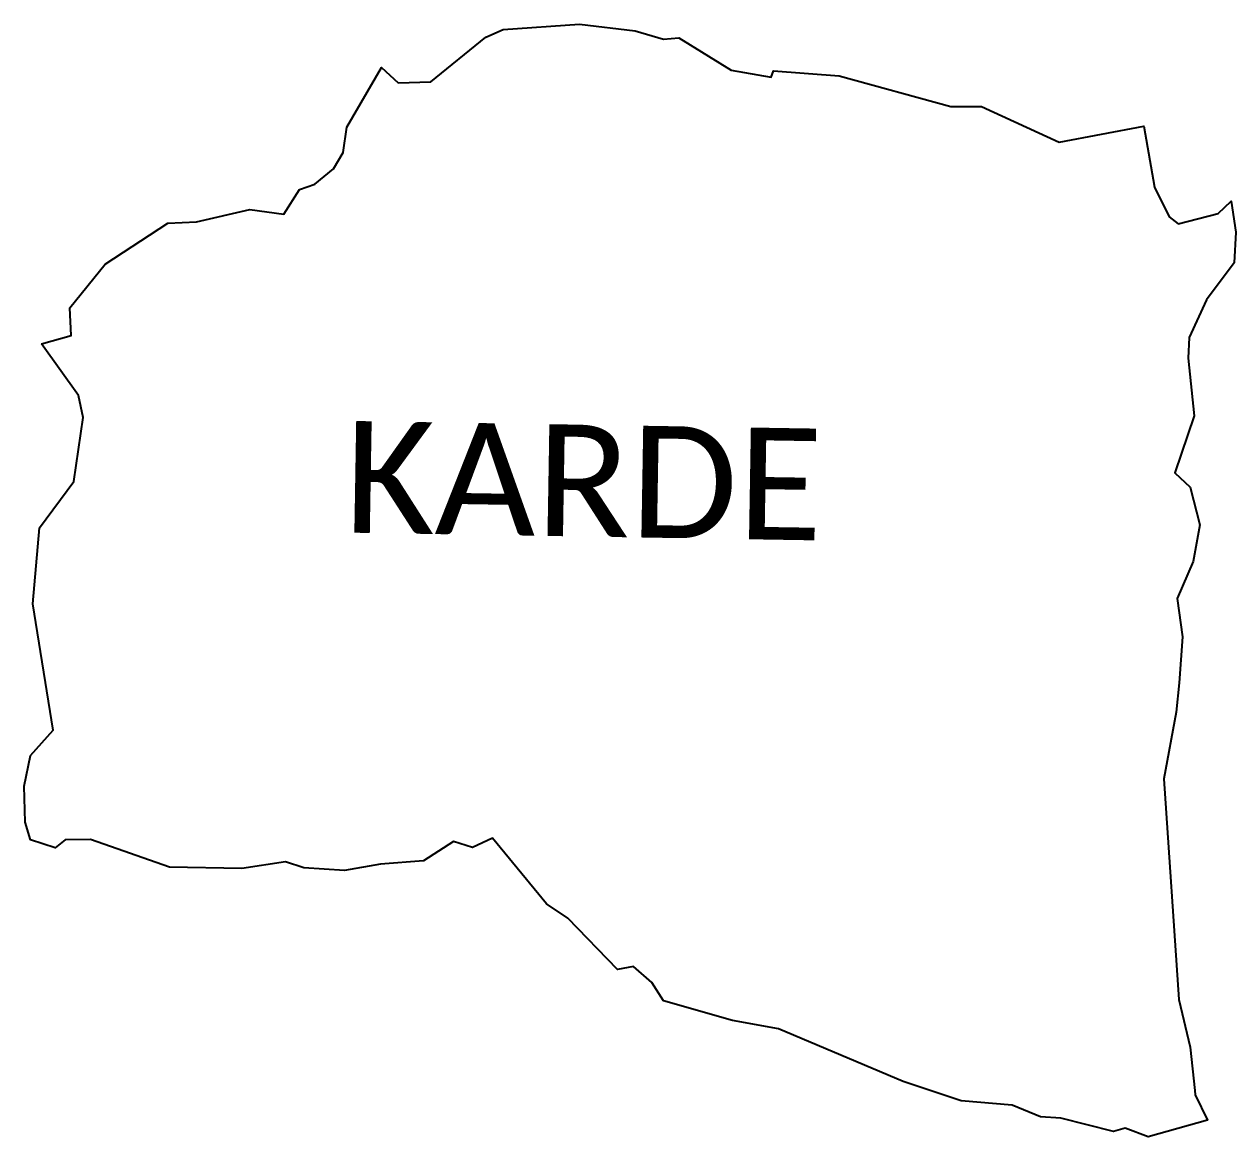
# Model space of a CAD drawing. Header units: metres. Extents: x 310492 to 316833, y 1915291 to 1918169.
# Drawn here: x 313801 to 316833, y 1915385 to 1918169 of the extents above; entities that cross this region are included whole.
import ezdxf

# ---------------------------------------------------------------- set-up
doc = ezdxf.new("R2010")
doc.units = ezdxf.units.M
doc.layers.add('VILLAGE BOUNDRY', color=10, linetype='Continuous')
doc.layers.add('VILLAGE NAME', color=250, linetype='Continuous')
doc.styles.get("Standard").update_dxf_attribs({"font": 'simplex.shx'})

msp = doc.modelspace()

# ---------------------------------------------------------------- linework, layer by layer
at = {"layer": 'VILLAGE BOUNDRY', "color": 3, "flags": 128}
for points in [[(313843.9, 1917369), (313918.5, 1917390), (313915, 1917459.7), (314003.5, 1917568.7), (314160.6, 1917671.2), (314232.2, 1917674.2), (314365.7, 1917705), (314450.9, 1917693.4), (314489.5, 1917755.3), (314528.5, 1917769), (314575, 1917806.8), (314599.5, 1917848.1), (314608.5, 1917911.2), (314694.9, 1918060.9), (314736.8, 1918021.9), (314818.7, 1918025.2), (314955.9, 1918136.6), (314999.3, 1918156), (315190.6, 1918168.9), (315330, 1918152.6), (315400.5, 1918131.2), (315439.2, 1918134.9), (315570, 1918054.1), (315670.1, 1918036.5), (315676.1, 1918052.5), (315840, 1918039.8), (316119.4, 1917962.9), (316196.6, 1917963.1), (316391.1, 1917873.6), (316602.8, 1917914.2), (316629.4, 1917761.4), (316665.7, 1917686.7), (316688.9, 1917669.5), (316788.3, 1917695.1), (316820.9, 1917725.8), (316832.8, 1917648.7), (316828.8, 1917572.2), (316759.9, 1917479.2), (316715.8, 1917385.5), (316713.7, 1917333.2), (316728.9, 1917189.4), (316680.4, 1917046.5), (316718.6, 1917010.9), (316743, 1916916.3), (316725.8, 1916825), (316685.8, 1916732), (316699.8, 1916636.2), (316690.9, 1916521), (316683.7, 1916448)], [(316683.7, 1916448), (316652.4, 1916280.6), (316690.2, 1915728.7), (316718.3, 1915609.1), (316730.2, 1915500.7), (316731.3, 1915490.6), (316761.8, 1915426.9), (316613.4, 1915385.3), (316555.7, 1915407.2), (316527.1, 1915398.9), (316394.9, 1915431.9), (316344.1, 1915435), (316273.5, 1915464), (316145.6, 1915475.6), (316000.2, 1915523.5), (315688.8, 1915655), (315573.7, 1915676.4), (315400.3, 1915725.8), (315371.4, 1915771.2), (315325.3, 1915811.7), (315285.7, 1915803.8), (315161.6, 1915932.5), (315107.7, 1915968.2), (314972.9, 1916132.6), (314922.7, 1916109.2), (314875.6, 1916123.8), (314800.2, 1916075.8), (314692.7, 1916067.3), (314602.3, 1916051.4), (314500.3, 1916058.1), (314454.9, 1916072.8), (314345.6, 1916056.6), (314164.4, 1916059.8), (313966.6, 1916129.2), (313903.4, 1916128.1), (313878.1, 1916108.4), (313816.8, 1916128.5), (313803.1, 1916172.8), (313801, 1916262.3), (313816.7, 1916339.3), (313873.3, 1916402.9), (313822.9, 1916718.9), (313839, 1916909), (313925.1, 1917024.8), (313948.4, 1917185.2), (313936.8, 1917239.9), (313843.9, 1917369)]]:
    msp.add_lwpolyline(points, dxfattribs=at)

# ---------------------------------------------------------------- texts
at = {"layer": 'VILLAGE NAME', "insert": (314605.3, 1917176.6), "char_height": 279.599, "attachment_point": 1, "rotation": 359.0535}
msp.add_mtext_dynamic_manual_height_columns('{\\fCalibri|b0|i0|c0|p34;KARDE}', width=503.013, gutter_width=1398, heights=[0], dxfattribs=at)

doc.saveas('drawing.dxf')
